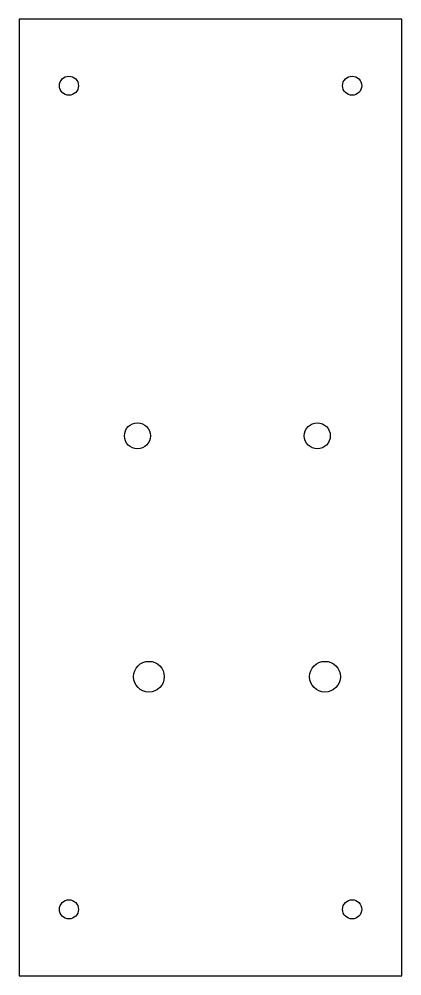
# Model space of a CAD drawing. Header units: millimetres. Extents: x 53 to 103, y -2 to 123.
import ezdxf

# ---------------------------------------------------------------- set-up
doc = ezdxf.new("R2010")
doc.units = ezdxf.units.MM
doc.layers.get('0').update_dxf_attribs({"linetype": 'CONTINUOUS'})

msp = doc.modelspace()

# ---------------------------------------------------------------- linework, layer by layer
msp.add_lwpolyline([(52.9, 123.16), (52.9, -1.94), (102.9, -1.94), (102.9, 123.16)], close=True)
for centre, radius in [((59.4, 114.46), 1.25), ((96.4, 114.46), 1.25), ((68.35, 68.68), 1.7), ((91.85, 68.68), 1.7), ((69.85, 37.18), 2.01), ((92.85, 37.18), 2.01), ((59.4, 6.76), 1.25), ((96.4, 6.76), 1.25)]:
    msp.add_circle(centre, radius)

doc.saveas('drawing.dxf')
